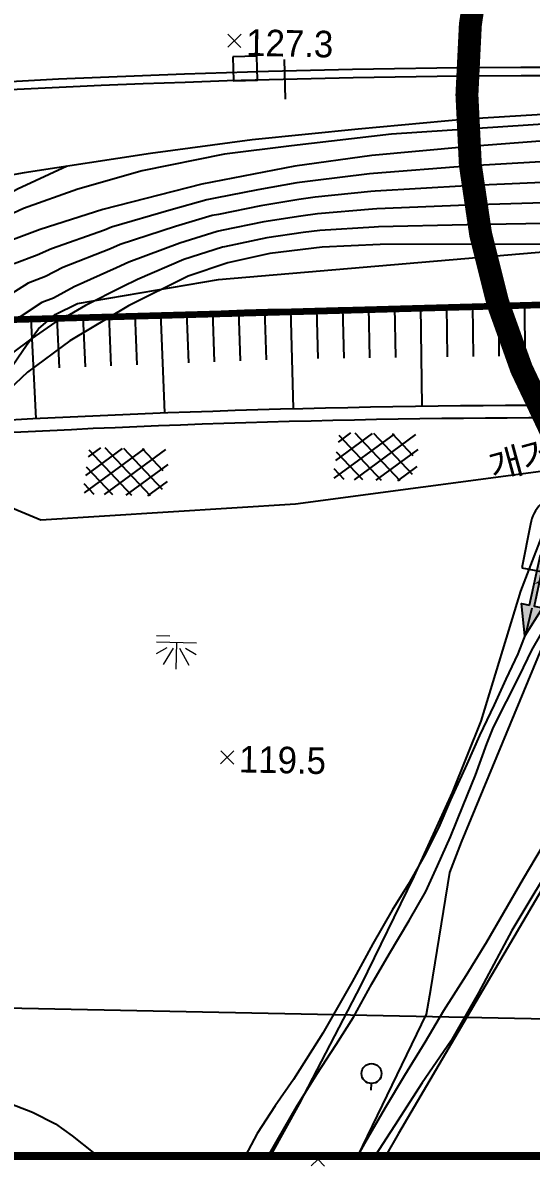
# Model space of a CAD drawing. Header units: metres. Extents: x 3558 to 3726, y 2272 to 2391.
# Drawn here: x 3682.85 to 3689.23, y 2304.1 to 2318.45 of the extents above; entities that cross this region are included whole.
import ezdxf
from ezdxf.enums import TextEntityAlignment as Align
from ezdxf.lldxf.tags import DXFTag

# ---------------------------------------------------------------- set-up
doc = ezdxf.new("R2010")
doc.units = ezdxf.units.M
doc.header["$LTSCALE"] = 0.3
for name, color, linetype in [('AD001', 60, 'A-DASHD01'), ('BA004', 5, 'Continuous'), ('BA010', 5, 'Continuous'), ('BA030', 5, 'Continuous'), ('CA-ALGN-CNTL-UY3', 7, 'Continuous'), ('CA-ALGN-STSM-UY3', 2, 'Continuous'), ('CA-BORD-ROAD-UY3', 7, 'Continuous'), ('CA002', 7, 'Continuous'), ('CA003', 8, 'Continuous'), ('CA004', 82, 'Continuous'), ('CA005', 81, 'Continuous'), ('CAA999', 1, 'Continuous'), ('CD-DRAN-MANH', 3, 'Continuous'), ('CD-DRAN-PIPD', 3, 'A-DASHD01'), ('CD-SDLO-TYP1', 4, 'H-DICHO01'), ('CD-SDLY', 4, 'Continuous'), ('CD-TEXT', 3, 'Continuous'), ('CE-SLOP-BORD', 4, 'Continuous'), ('CE-SLOP-FILL', 1, 'Continuous'), ('CZ-GRID', 1, 'Continuous'), ('CZ-HIDL', 2, 'A-DASHD01'), ('CZ-LIN1', 7, 'Continuous'), ('DA001', 80, 'A-DASHD01'), ('SI010', 8, 'Continuous')]:
    doc.layers.add(name, color=color, linetype=linetype)
doc.styles.add('GHS', font='돋움.ttf')
doc.styles.get("Standard").update_dxf_attribs({"font": '돋움.ttf'})
doc.styles.add('굴림', font='돋움.ttf')
tags = doc.linetypes.add('A-DASHD01', pattern=[0.75, 0.5, -0.25]).pattern_tags.tags
tags[6:7] = [DXFTag(74, 4), DXFTag(75, 0), DXFTag(340, '0'), DXFTag(46, 1.0), DXFTag(50, 0.0), DXFTag(44, 0.0), DXFTag(45, 0.0)]
tags[4:5] = [DXFTag(74, 4), DXFTag(75, 0), DXFTag(340, '0'), DXFTag(46, 1.0), DXFTag(50, 0.0), DXFTag(44, 0.0), DXFTag(45, 0.0)]
doc.linetypes.add('H-DICHO01', pattern='A,0.5,[32,kscals.shx,S=0.1,R=0,X=0,Y=0],-0.366667,["L1/O",Standard,S=0.2,R=0,X=0,Y=-0.1],-0.783333', length=1.65)
doc.linetypes.add('H-DICHV02', pattern='A,0.9,[32,kscals.shx,S=0.1,R=0,X=0,Y=0],-0.3,["V2",Standard,S=0.2,R=0,X=0,Y=-0.1],-0.45', length=1.65)

# ---------------------------------------------------------------- blocks, each defined once
blk = doc.blocks.new('CA002')
at = {"layer": 'CA002', "color": 8, "lineweight": 0}
for points in [[(-0.5, 0.5), (0.5, -0.5)], [(0.5, 0.5), (-0.5, -0.5)]]:
    blk.add_lwpolyline(points, dxfattribs=at)

msp = doc.modelspace()

# ---------------------------------------------------------------- hatches: boundary and pattern name
at = {"layer": 'BA030'}
msp.add_hatch(color=7, dxfattribs=at).paths.add_polyline_path([(3689.208, 2311.139), (3689.342, 2311.773), (3689.399, 2311.761), (3689.265, 2311.127), (3689.367, 2311.105), (3689.146, 2310.754), (3689.106, 2311.16)])

# ---------------------------------------------------------------- linework, layer by layer
at = {"layer": 'AD001', "color": 253, "flags": 128}
for points, elevation in [([(3696.898, 2317.428), (3696.062, 2317.446), (3695.455, 2317.447), (3694.935, 2317.459), (3694.508, 2317.463), (3694.043, 2317.464), (3693.451, 2317.459), (3693.074, 2317.44), (3692.601, 2317.435), (3691.762, 2317.424), (3690.395, 2317.361), (3688.416, 2317.24), (3687.055, 2317.114), (3685.728, 2316.981), (3684.45, 2316.807), (3682.868, 2316.567)], 21.18), ([(3696.898, 2317.428), (3696.062, 2317.446), (3695.455, 2317.447), (3694.935, 2317.459), (3694.508, 2317.463), (3694.043, 2317.464), (3693.451, 2317.459), (3693.074, 2317.44), (3692.601, 2317.435), (3691.762, 2317.424), (3690.395, 2317.361), (3688.416, 2317.24), (3687.055, 2317.114), (3685.728, 2316.981), (3684.45, 2316.807), (3682.868, 2316.567)], 21.18), ([(3682.868, 2316.567), (3680.974, 2316.228), (3678.671, 2315.851), (3676.197, 2315.428), (3673.564, 2314.917)], 21.305)]:
    msp.add_lwpolyline(points, dxfattribs=dict(at, elevation=elevation))
at = {"layer": 'BA004', "elevation": 19.883, "flags": 128}
for points in [[(3682.672, 2314.074), (3682.897, 2314.401), (3683.046, 2314.61), (3683.255, 2314.786), (3683.535, 2314.925), (3685.304, 2315.229), (3690.75, 2315.692)], [(3689.236, 2311.102), (3689.16, 2310.79), (3689.058, 2310.529), (3688.908, 2310.21), (3688.762, 2309.891), (3688.579, 2309.503), (3688.421, 2309.143), (3688.217, 2308.696), (3688.07, 2308.355), (3687.902, 2308.018), (3687.684, 2307.636), (3687.482, 2307.312), (3687.24, 2306.89), (3686.981, 2306.415), (3686.613, 2305.769), (3686.246, 2305.188), (3686.014, 2304.856), (3685.79, 2304.511), (3685.638, 2304.227)]]:
    msp.add_lwpolyline(points, dxfattribs=at)
at = {"layer": 'BA010', "elevation": 19.885, "flags": 128}
msp.add_lwpolyline([(3679.549, 2304.227), (3679.697, 2304.403), (3679.873, 2304.626), (3680.081, 2304.835), (3680.276, 2304.918), (3680.69, 2304.948), (3680.958, 2304.962), (3681.381, 2305), (3681.713, 2305.027), (3682.073, 2305.033), (3682.32, 2305.01), (3682.639, 2304.908), (3682.972, 2304.778), (3683.26, 2304.63), (3683.471, 2304.479), (3683.733, 2304.272), (3683.79, 2304.227)], dxfattribs=at)
at = {"layer": 'BA030', "color": 7, "elevation": 19.883}
msp.add_lwpolyline([(3689.208, 2311.139), (3689.342, 2311.773), (3689.399, 2311.761), (3689.265, 2311.127), (3689.367, 2311.105), (3689.146, 2310.754), (3689.106, 2311.16), (3689.208, 2311.139)], dxfattribs=at)
at = {"layer": 'CA-ALGN-CNTL-UY3', "color": 1}
msp.add_arc((3689.593, 2183.617), 134.167, 79.63051, 94.03839, dxfattribs=at)
at = {"layer": 'CA-ALGN-STSM-UY3'}
msp.add_line((3686.129, 2317.989), (3686.142, 2317.489), dxfattribs=at)
at = {"layer": 'CA-BORD-ROAD-UY3', "color": 1, "const_width": 0.0833}
msp.add_lwpolyline([(3713.742, 2312.744, 0.063927), (3680.341, 2314.657)], format="xyb", dxfattribs=at)
at = {"layer": 'CA004', "flags": 128}
for points, elevation in [([(3690.046, 2317.016), (3688.416, 2316.894), (3687.227, 2316.782), (3686.262, 2316.648), (3685.094, 2316.424), (3683.856, 2316.105), (3683.066, 2315.853), (3682.568, 2315.665)], 20.833), ([(3685.958, 2304.227), (3686.32, 2304.88), (3687.095, 2306.371), (3687.76, 2307.734), (3688.239, 2308.791), (3688.599, 2309.683), (3689.096, 2311.317), (3690.617, 2315.262), (3690.695, 2315.489), (3690.683, 2315.556), (3690.471, 2315.624), (3689.847, 2315.652), (3689.426, 2315.671), (3687.331, 2315.666), (3686.606, 2315.634), (3685.95, 2315.553), (3685.42, 2315.436), (3684.925, 2315.268), (3684.176, 2314.898), (3683.438, 2314.456), (3682.909, 2314.065), (3682.518, 2313.7)], 20)]:
    msp.add_lwpolyline(points, dxfattribs=dict(at, elevation=elevation))
at = {"layer": 'CA005', "flags": 128}
for points, elevation in [([(3691.284, 2317.302), (3687.475, 2317.051), (3686.221, 2316.903), (3685.382, 2316.8), (3684.347, 2316.592), (3683.541, 2316.361), (3682.86, 2316.117), (3682.299, 2315.859)], 21), ([(3693.747, 2317.089), (3693.099, 2317.125), (3692.654, 2317.096), (3691.88, 2316.983), (3691.214, 2316.868), (3690.698, 2316.789), (3690.006, 2316.743), (3689.766, 2316.726), (3689.348, 2316.704), (3688.417, 2316.649), (3687.248, 2316.559), (3687.197, 2316.553), (3686.49, 2316.467), (3686.288, 2316.44), (3685.797, 2316.352), (3685.264, 2316.246), (3685.159, 2316.226), (3684.711, 2316.103), (3683.964, 2315.885), (3683.873, 2315.848), (3683.209, 2315.614), (3683.031, 2315.532), (3682.742, 2315.423)], 20.667), ([(3683.405, 2316.649), (3682.782, 2316.361), (3681.946, 2315.892), (3681.271, 2315.425), (3679.859, 2314.174), (3678.857, 2313.361), (3677.597, 2312.436), (3676.499, 2311.69), (3676.01, 2311.388), (3675.638, 2311.195), (3675.357, 2311.097), (3674.998, 2311.042), (3674.721, 2311.036), (3674.403, 2311.109), (3673.866, 2311.334), (3673.564, 2311.49)], 21.167), ([(3689.368, 2316.446), (3688.417, 2316.404), (3687.269, 2316.335), (3687.217, 2316.33), (3686.519, 2316.259), (3686.314, 2316.232), (3685.835, 2316.152), (3685.303, 2316.044), (3685.224, 2316.029), (3684.764, 2315.894), (3684.073, 2315.666), (3683.948, 2315.611), (3683.351, 2315.376), (3683.133, 2315.263), (3682.916, 2315.181), (3682.586, 2314.973)], 20.5), ([(3689.387, 2316.188), (3688.418, 2316.159), (3687.289, 2316.112), (3687.237, 2316.108), (3686.548, 2316.051), (3686.339, 2316.024), (3685.873, 2315.952), (3685.342, 2315.841), (3685.289, 2315.831), (3684.818, 2315.685), (3684.181, 2315.446), (3684.024, 2315.373), (3683.494, 2315.137), (3683.235, 2314.994), (3683.09, 2314.939), (3682.768, 2314.726)], 20.333), ([(3689.406, 2315.929), (3688.418, 2315.914), (3687.31, 2315.889), (3687.257, 2315.886), (3686.577, 2315.842), (3686.365, 2315.815), (3685.912, 2315.752), (3685.381, 2315.639), (3685.355, 2315.634), (3684.872, 2315.477), (3684.29, 2315.227), (3684.1, 2315.135), (3683.637, 2314.899), (3683.336, 2314.725), (3683.264, 2314.698), (3682.951, 2314.478), (3682.719, 2314.305)], 20.167), ([(3687.051, 2304.227), (3687.915, 2306.008), (3687.967, 2306.315), (3688.208, 2307.784), (3688.354, 2308.167), (3689.532, 2311.014)], 20.167), ([(3691.481, 2310.743), (3691.41, 2310.616), (3690.704, 2309.779), (3690.33, 2309.226), (3687.562, 2304.509), (3687.4, 2304.227)], 20.333)]:
    msp.add_lwpolyline(points, dxfattribs=dict(at, elevation=elevation))
at = {"layer": 'CAA999', "lineweight": 0, "elevation": 19.987, "flags": 128}
for points in [[(3684.528, 2310.758), (3684.695, 2310.754)], [(3684.658, 2310.604), (3684.524, 2310.53)], [(3685.027, 2310.664), (3684.527, 2310.674)], [(3684.736, 2310.602), (3684.611, 2310.394)], [(3684.777, 2310.669), (3684.77, 2310.336)], [(3684.814, 2310.601), (3684.932, 2310.388)], [(3684.892, 2310.599), (3685.024, 2310.52)]]:
    msp.add_lwpolyline(points, dxfattribs=at)
at = {"layer": 'CD-DRAN-MANH', "lineweight": -3}
msp.add_lwpolyline([(3685.484, 2318.021), (3685.493, 2317.721), (3685.793, 2317.73), (3685.784, 2318.03)], close=True, dxfattribs=at)
at = {"layer": 'CD-DRAN-PIPD', "ltscale": 2, "flags": 128}
msp.add_lwpolyline([(3673.564, 2316.944), (3673.65, 2316.954), (3673.816, 2316.973), (3673.981, 2316.991), (3674.147, 2317.01), (3674.313, 2317.028), (3674.479, 2317.046), (3674.645, 2317.064), (3674.81, 2317.082), (3674.976, 2317.1), (3675.142, 2317.117), (3675.308, 2317.135), (3675.474, 2317.152), (3675.64, 2317.169), (3675.806, 2317.186), (3675.972, 2317.202), (3676.138, 2317.219), (3676.304, 2317.235), (3676.47, 2317.251), (3676.636, 2317.267), (3676.802, 2317.283), (3676.968, 2317.298), (3677.134, 2317.314), (3677.3, 2317.329), (3677.466, 2317.344), (3677.632, 2317.359), (3677.798, 2317.373), (3677.964, 2317.388), (3678.131, 2317.402), (3678.297, 2317.416), (3678.463, 2317.43), (3678.629, 2317.444), (3678.796, 2317.457), (3678.962, 2317.47), (3679.128, 2317.483), (3679.294, 2317.496), (3679.461, 2317.509), (3679.627, 2317.521), (3679.793, 2317.534), (3679.96, 2317.546), (3680.126, 2317.558), (3680.136, 2317.558), (3680.136, 2317.558, -0.062912), (3713.742, 2315.702)], format="xyb", dxfattribs=at)
at = {"layer": 'CD-SDLO-TYP1', "linetype": 'Continuous'}
msp.add_lwpolyline([(3689.792, 2311.611, 0.225, 0, 0), (3689.265, 2311.407, 0, 0, 0)], format="xyseb", dxfattribs=at)
at = {"layer": 'CD-SDLY', "flags": 128}
msp.add_lwpolyline([(3691.81, 2313.678), (3691.805, 2313.438, -0.341057), (3691.455, 2313.001), (3689.591, 2312.549, 0.293542), (3689.218, 2312.158), (3689.111, 2311.608)], format="xyb", dxfattribs=at)
msp.add_lwpolyline([(3689.111, 2311.608), (3689.439, 2311.545)], dxfattribs=at)
at = {"layer": 'CE-SLOP-BORD', "color": 11}
for points in [[(3680.347, 2314.574, -0.017914), (3689.746, 2314.9, -0.012926), (3696.53, 2314.717)], [(3680.404, 2313.325), (3680.428, 2313.327), (3680.435, 2313.327, -0.01739), (3689.472, 2313.65, -0.017752), (3691.606, 2313.437, -0.017752)], [(3680.733, 2313.188, -0.016817), (3689.472, 2313.494, -0.019859), (3691.524, 2313.301, -0.019859)]]:
    msp.add_lwpolyline(points, format="xyb", dxfattribs=at)
msp.add_lwpolyline([(3673.564, 2313.769), (3676.456, 2314.076), (3679.766, 2313.59), (3683.078, 2312.212), (3686.272, 2312.413), (3689.473, 2312.839)], dxfattribs=at)
at = {"layer": 'CE-SLOP-FILL', "color": 11, "linetype": 'Continuous'}
for p, q in [((3687.514, 2314.884), (3687.524, 2314.249)), ((3687.84, 2314.888), (3687.857, 2313.638)), ((3688.166, 2314.892), (3688.173, 2314.258)), ((3688.492, 2314.895), (3688.498, 2314.262)), ((3688.818, 2314.898), (3688.822, 2314.266)), ((3689.145, 2314.899), (3689.147, 2314.271)), ((3683.276, 2314.748), (3683.306, 2314.119)), ((3683.602, 2314.763), (3683.631, 2314.132)), ((3683.928, 2314.778), (3683.955, 2314.144)), ((3684.254, 2314.791), (3684.279, 2314.157)), ((3684.579, 2314.804), (3684.627, 2313.555)), ((3684.905, 2314.816), (3684.928, 2314.182)), ((3685.231, 2314.828), (3685.252, 2314.194)), ((3685.557, 2314.838), (3685.577, 2314.207)), ((3685.883, 2314.848), (3685.901, 2314.219)), ((3686.209, 2314.856), (3686.242, 2313.607)), ((3686.536, 2314.864), (3686.55, 2314.236)), ((3686.862, 2314.872), (3686.875, 2314.24)), ((3687.188, 2314.878), (3687.199, 2314.245)), ((3682.95, 2314.732), (3683.013, 2313.483))]:
    msp.add_line(p, q, dxfattribs=at)
at = {"layer": 'CE-SLOP-FILL', "color": 11}
for p, q in [((3686.961, 2313.301), (3686.805, 2313.187)), ((3687.507, 2313.288), (3686.753, 2312.735)), ((3687.234, 2313.295), (3686.771, 2312.955)), ((3687.778, 2313.281), (3687.005, 2312.714)), ((3684.371, 2313.101), (3683.618, 2312.549)), ((3684.098, 2313.108), (3683.635, 2312.768)), ((3683.825, 2313.114), (3683.67, 2313)), ((3684.642, 2313.094), (3683.869, 2312.527)), ((3687.805, 2313.094), (3687.277, 2312.707)), ((3684.669, 2312.907), (3684.142, 2312.52)), ((3687.794, 2312.879), (3687.55, 2312.7)), ((3684.659, 2312.692), (3684.414, 2312.513))]:
    msp.add_line(p, q, dxfattribs=at)
for points in [[(3687.351, 2312.705), (3686.818, 2313.271)], [(3687.585, 2312.699), (3687.02, 2313.3)], [(3687.739, 2312.779), (3687.254, 2313.294)], [(3687.747, 2313.014), (3687.488, 2313.289)], [(3684.216, 2312.518), (3683.682, 2313.084)], [(3684.45, 2312.512), (3683.884, 2313.113)], [(3684.604, 2312.592), (3684.118, 2313.107)], [(3684.611, 2312.827), (3684.353, 2313.102)], [(3687.117, 2312.711), (3686.787, 2313.061)], [(3683.981, 2312.524), (3683.651, 2312.874)], [(3686.882, 2312.717), (3686.755, 2312.851)], [(3683.747, 2312.53), (3683.62, 2312.664)]]:
    msp.add_lwpolyline(points, dxfattribs=at)
at = {"layer": 'CZ-GRID', "color": 251, "flags": 128}
msp.add_lwpolyline([(3673.564, 2306.269), (3713.742, 2305.453)], dxfattribs=at)
at = {"layer": 'CZ-HIDL', "ltscale": 10, "const_width": 0.288, "flags": 128}
msp.add_lwpolyline([(3688.421, 2317.545, -1), (3706.382, 2317.545, -1)], format="xyb", close=True, dxfattribs=at)
at = {"layer": 'CZ-LIN1', "const_width": 0.1}
msp.add_lwpolyline([(3673.564, 2304.227), (3713.742, 2304.227), (3713.742, 2331.523), (3673.564, 2331.523)], close=True, dxfattribs=at)
msp.add_lwpolyline([(3673.564, 2304.227), (3713.742, 2304.227), (3713.742, 2331.523), (3673.564, 2331.523)], close=True, dxfattribs=at)
at = {"layer": 'DA001', "color": 8, "flags": 128}
for points, elevation in [([(3685.926, 2304.227), (3686.044, 2304.43), (3686.282, 2304.846), (3686.537, 2305.256), (3686.78, 2305.627), (3686.997, 2305.97), (3687.227, 2306.387), (3687.45, 2306.769), (3687.695, 2307.184), (3687.904, 2307.547), (3688.054, 2307.87), (3688.215, 2308.232), (3688.376, 2308.624), (3688.527, 2309.008), (3688.67, 2309.398), (3688.756, 2309.61), (3689.079, 2310.252), (3689.234, 2310.575), (3689.348, 2310.771), (3689.436, 2310.9), (3689.502, 2310.94), (3689.7, 2310.933)], 20.133), ([(3689.7, 2310.933), (3690.527, 2310.877), (3690.658, 2310.825), (3690.808, 2310.73), (3690.812, 2310.522), (3690.545, 2310.112), (3690.301, 2309.692), (3690.085, 2309.309), (3689.849, 2308.921), (3689.616, 2308.52), (3689.366, 2308.109), (3689.127, 2307.704), (3688.88, 2307.277), (3688.666, 2306.911), (3688.406, 2306.49), (3688.127, 2306.047), (3687.892, 2305.653), (3687.639, 2305.237), (3687.395, 2304.833), (3687.136, 2304.383), (3687.048, 2304.227)], 20.133), ([(3690.523, 2309.697), (3690.085, 2308.978), (3689.595, 2308.074), (3688.984, 2307.058), (3688.567, 2306.275), (3688.221, 2305.668), (3687.86, 2305.147), (3687.511, 2304.607), (3687.264, 2304.227)], 20.298)]:
    msp.add_lwpolyline(points, dxfattribs=dict(at, elevation=elevation))
at = {"layer": 'SI010', "elevation": 20.125, "flags": 128}
msp.add_lwpolyline([(3687.22, 2305.053), (3687.222, 2305.137)], dxfattribs=at)
at = {"layer": 'SI010'}
msp.add_circle((3687.224, 2305.262, 20.125), 0.125, dxfattribs=at)

# ---------------------------------------------------------------- block references
at = {"layer": 'CA002', "xscale": 0.1666666666565764, "yscale": 0.1666666666565106, "zscale": 0.1666666666567431, "rotation": 178.8362975944914}
for p in [(3685.505, 2318.223, 21.215), (3685.414, 2309.229, 19.912), (3686.552, 2304.185, 20.145)]:
    msp.add_blockref('CA002', p, dxfattribs=at)

# ---------------------------------------------------------------- texts
at = {"layer": 'CA003', "style": 'GHS'}
for s, p in [('127.3', (3685.65, 2318.035, 21.215)), ('119.5', (3685.559, 2309.042, 19.912))]:
    msp.add_text(s, height=0.3333, rotation=358.8363, dxfattribs=at).set_placement(p)
at = {"layer": 'CD-TEXT', "linetype": 'H-DICHV02', "ltscale": 10, "style": '굴림'}
msp.add_text('개거(2.0x1.0)', height=0.33333, rotation=15.2044, dxfattribs=at).set_placement((3689.948, 2313.172, 28.566), align=Align.MIDDLE)

doc.saveas('drawing.dxf')
